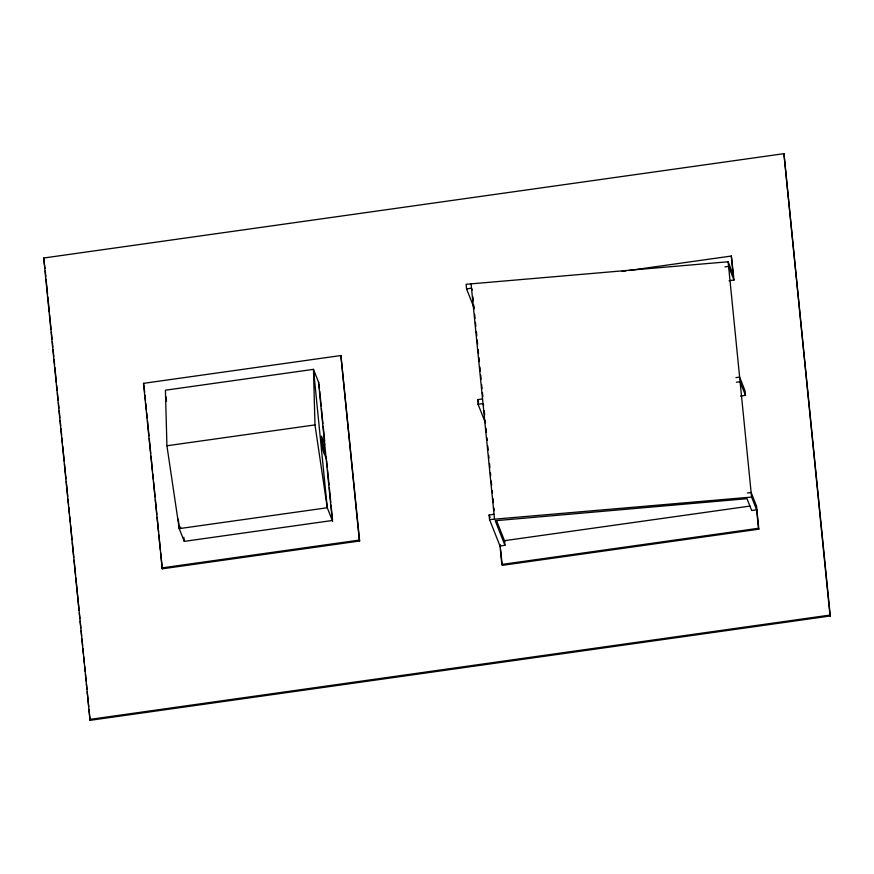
<?xml version="1.0" encoding="UTF-8"?>
<svg xmlns="http://www.w3.org/2000/svg" width="874" height="874" viewBox="0 0 874 874"><rect width="100%" height="100%" fill="white"/><g stroke="black" fill="none" stroke-linecap="round" stroke-linejoin="round"><path stroke-width="1.31" d="M324.494 454.294L323.609 445.489L324.735 444.363L321.49 436.181L322.867 450.023L326.472 459.123L326.221 456.599M43.7 258.016L783.945 153.671L830.3 615.984L90.055 720.329L43.7 258.016L45.011 268.427M733.526 275.408L728.129 261.763L466.104 284.29L466.563 288.901L473.927 307.506M466.563 288.901L471.501 288.202L472.222 290.026M621.927 271.464L625.981 270.896M628.679 270.514L731.33 256.038L733.985 280.019L729.058 280.718M724.885 266.898L728.588 266.373L733.985 280.019M143.5 383.347L340.904 355.532L359.651 541.006L162.258 568.821L143.5 383.347L143.86 384.265M485.431 422.863L478.056 404.258L477.597 399.637L482.535 398.948M166.923 445.773L314.979 424.906L313.482 369.341L165.426 390.208L166.923 445.773L179.225 528.628L184.272 541.367L332.317 520.5L318.518 382.08M478.056 404.258L482.994 403.559L483.715 405.383M735.919 377.634L739.623 377.109L745.03 390.765L745.489 395.376L740.551 396.075M736.378 382.255L740.081 381.73L745.489 395.376M500.136 544.589L500.365 546.906L489.56 519.604L489.101 514.994L494.039 514.294M489.56 519.604L751.585 497.077L756.982 510.733M161.898 567.914L359.301 540.088L359.651 541.006M747.423 492.991L751.127 492.466L756.523 506.112L758.829 529.185L502.2 565.358L501.84 564.451L500.004 545.988L504.943 545.3L504.484 540.678L749.881 506.09M501.84 564.451L758.468 528.278L758.829 529.185M89.694 719.422L829.939 615.077L830.3 615.984M477.597 399.637L478.581 402.127M496.705 521.035L504.844 541.596M504.943 545.3L495.219 520.729L747.008 498.683L751.684 510.514L756.622 509.815L758.468 528.278M489.101 514.994L490.085 517.474M318.879 382.987L313.482 369.341L327.28 507.761L332.677 521.407M321.359 439.797L323.609 445.489M314.979 424.906L327.28 507.761L179.225 528.628L178.285 519.101M783.945 153.671L829.939 615.077M731.33 256.038L733.166 274.502M728.129 261.763L751.585 497.077M500.627 549.538L502.069 564.036M472.889 296.778L473.293 300.831M473.697 304.884L474.101 308.937M474.637 314.334L475.041 318.387M475.445 322.44L475.849 326.494M476.396 331.891L476.8 335.944M477.204 339.997L477.608 344.05M478.144 349.447L478.548 353.5M478.952 357.553L479.356 361.607M479.892 367.004L480.296 371.057M480.7 375.11L481.104 379.152M481.64 384.56L482.044 388.613M482.448 392.666L482.852 396.709M484.251 410.78L484.655 414.833M485.201 420.23L485.463 422.94M486.01 428.336L486.414 432.39M486.949 437.787L487.211 440.496M487.758 445.893L488.162 449.946M488.697 455.343L488.97 458.052M489.506 463.449L489.91 467.503M490.445 472.9L490.718 475.598M491.254 481.006L491.658 485.059M492.193 490.456L492.466 493.154M493.002 498.562L493.406 502.616M493.952 508.012L494.214 510.711M471.042 283.591L494.498 518.916M340.904 355.532L359.301 540.088M319.021 384.341L319.425 388.406M319.698 391.115L321.173 406.006M321.446 408.715L322.932 423.606M323.205 426.315L324.691 441.217M326.603 460.467L327.28 467.24M327.553 469.95L329.039 484.852M329.312 487.55L330.787 502.452M331.06 505.161L332.546 520.052M183.868 537.292L184.272 541.367M180.568 527.033L180.71 528.42M166.104 396.993L166.519 401.068M143.992 385.62L144.669 392.404M144.942 395.114L145.488 400.543M145.75 403.264L146.428 410.048M146.701 412.757L147.247 418.187M147.509 420.907L148.995 435.831M149.268 438.54L150.754 453.475M151.027 456.184L152.513 471.119M152.786 473.828L153.332 479.258M153.595 481.967L155.091 496.902M155.353 499.611L156.85 514.546M157.112 517.255L158.609 532.19M158.871 534.899L160.368 549.822M160.63 552.543L162.258 568.821M45.273 271.137L45.819 276.566M46.093 279.276L47.578 294.21M47.852 296.92L49.337 311.854M49.61 314.564L51.096 329.487M51.369 332.207L52.047 338.992M52.309 341.701L52.855 347.131M53.128 349.851L53.795 356.636M54.068 359.345L54.614 364.775M54.887 367.484L56.373 382.419M56.635 385.128L57.181 390.558M57.455 393.278L58.132 400.063M58.394 402.772L58.94 408.202M59.214 410.911L59.891 417.706M60.153 420.416L60.699 425.846M60.972 428.555L61.65 435.339M61.912 438.06L62.458 443.489M62.731 446.199L64.217 461.133M64.49 463.843L65.976 478.766M66.249 481.487L67.735 496.41M68.008 499.13L68.543 504.56M68.817 507.27L69.494 514.054M69.767 516.774L70.302 522.193M70.575 524.913L72.061 539.837M72.334 542.557L73.82 557.481M74.093 560.201L75.579 575.125M75.852 577.834L79.097 610.413M79.37 613.122L79.905 618.552M80.179 621.261L80.856 628.045M81.129 630.766L81.664 636.196M81.938 638.905L82.615 645.689M82.888 648.41L83.423 653.839M83.696 656.549L84.374 663.333M84.647 666.054L85.182 671.472M85.455 674.193L86.133 680.977M86.406 683.687L86.941 689.116M87.214 691.837L88.7 706.76M88.973 709.48L90.055 720.329"/></g></svg>
